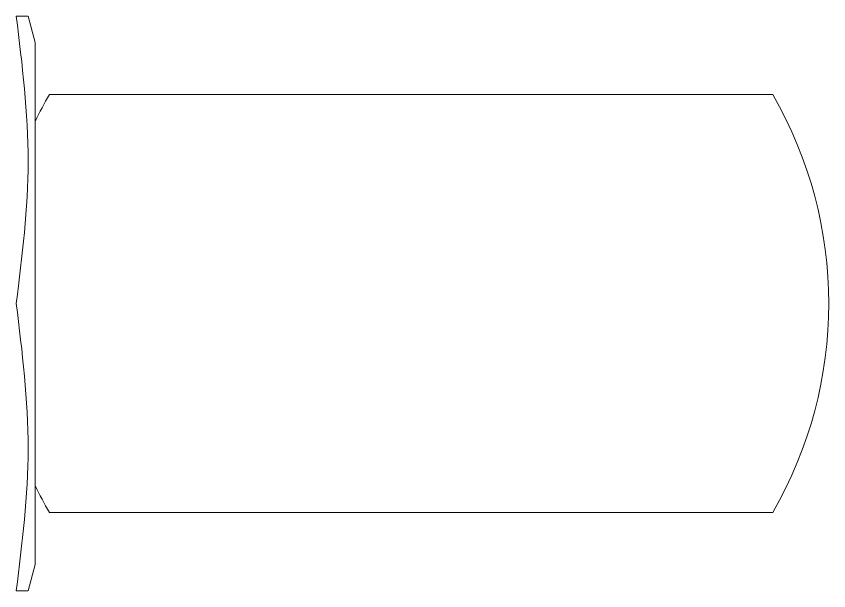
# Model space of a CAD drawing. Header units: millimetres. Extents: x 5 to 415, y 5 to 292.
# Drawn here: x 253.16 to 260.94, y 257.73 to 263.23 of the extents above; entities that cross this region are included whole.
import ezdxf

# ---------------------------------------------------------------- set-up
doc = ezdxf.new("R2010")
doc.units = ezdxf.units.MM

msp = doc.modelspace()

# ---------------------------------------------------------------- linework, layer by layer
at = {"color": 7, "linetype": 'Continuous', "lineweight": 18}
for p, q in [((253.3445, 262.9786), (253.2775, 263.2286)), ((253.3445, 257.9786), (253.3445, 262.9786)), ((253.4804, 262.4786), (260.4086, 262.4786)), ((260.4086, 258.4786), (253.4804, 258.4786)), ((253.2775, 257.7286), (253.3445, 257.9786))]:
    msp.add_line(p, q, dxfattribs=at)
for start, end in [(150, 154.15807), (330, 30), (205.84193, 210)]:
    msp.add_arc((256.9445, 260.4786), 4, start, end, dxfattribs=at)
for points, knots in [([(253.1635, 260.4786), (253.2201, 260.9325), (253.3345, 261.8491), (253.2208, 262.7658), (253.1635, 263.2286)], [0, 0, 0, 0, 0.495216, 1, 1, 1, 1]), ([(253.1635, 263.2286), (253.2259, 263.2286), (253.298, 263.2286), (253.2695, 263.2286), (253.2657, 263.2286)], [0, 0, 0, 0, 0.866933, 1, 1, 1, 1]), ([(253.1635, 257.7286), (253.2201, 258.1825), (253.3345, 259.0991), (253.2208, 260.0158), (253.1635, 260.4786)], [0, 0, 0, 0, 0.495216, 1, 1, 1, 1]), ([(253.2669, 257.7286), (253.2703, 257.7286), (253.2989, 257.7286), (253.2269, 257.7286), (253.1635, 257.7286)], [0, 0, 0, 0, 0.119834, 1, 1, 1, 1])]:
    msp.add_open_spline(points, degree=3, knots=knots, dxfattribs=at)

doc.saveas('drawing.dxf')
